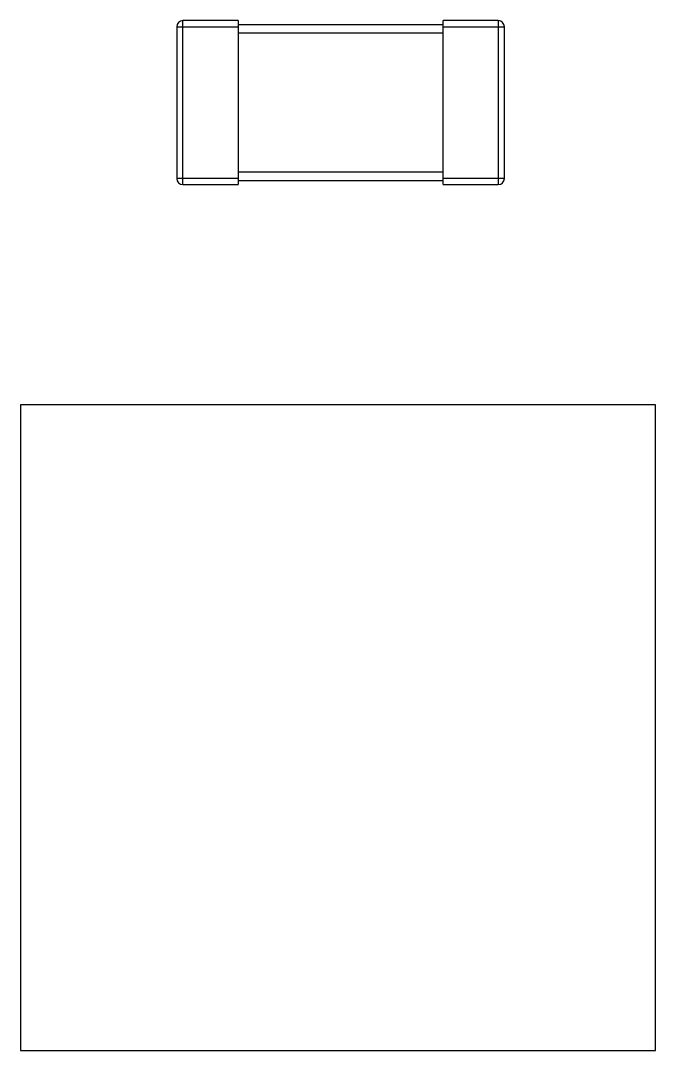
# Model space of a CAD drawing. Header units: millimetres. Extents: x 573 to 698, y 194 to 280.
# Drawn here: x 641.06 to 644.16, y 256.98 to 262.01 of the extents above; entities that cross this region are included whole.
import ezdxf

# ---------------------------------------------------------------- set-up
doc = ezdxf.new("R2010")
doc.units = ezdxf.units.MM
doc.header["$LTSCALE"] = 30.734
doc.layers.get('0').update_dxf_attribs({"linetype": 'CONTINUOUS'})

msp = doc.modelspace()

# ---------------------------------------------------------------- linework, layer by layer
at = {"color": 7, "linetype": 'Continuous'}
for p, q in [((641.8238, 261.9758), (641.8238, 261.2358)), ((641.8238, 261.9758), (642.1238, 261.9758)), ((641.8538, 261.2058), (641.8538, 262.0058)), ((642.1238, 262.0058), (641.8538, 262.0058)), ((642.1238, 262.0058), (642.1238, 261.2058)), ((643.1238, 261.9858), (642.1238, 261.9858)), ((643.1238, 261.2058), (643.1238, 262.0058)), ((643.3938, 262.0058), (643.1238, 262.0058)), ((643.1238, 261.9758), (643.4238, 261.9758)), ((643.3938, 262.0058), (643.3938, 261.2058)), ((643.4238, 261.2358), (643.4238, 261.9758)), ((642.1238, 261.9458), (643.1238, 261.9458)), ((643.1238, 261.2658), (642.1238, 261.2658)), ((642.1238, 261.2358), (641.8238, 261.2358)), ((641.8538, 261.2058), (642.1238, 261.2058)), ((642.1238, 261.2258), (643.1238, 261.2258)), ((643.4238, 261.2358), (643.1238, 261.2358)), ((643.1238, 261.2058), (643.3938, 261.2058)), ((641.061, 260.1307), (641.061, 256.9807)), ((644.161, 260.1307), (641.061, 260.1307)), ((644.161, 256.9807), (644.161, 260.1307)), ((641.061, 256.9807), (644.161, 256.9807))]:
    msp.add_line(p, q, dxfattribs=at)
for centre, start, end in [((641.8538, 261.9758), 90, 180), ((643.3938, 261.9758), 0, 90), ((641.8538, 261.2358), 180, 270), ((643.3938, 261.2358), 270, 0)]:
    msp.add_arc(centre, 0.03, start, end, dxfattribs=at)

doc.saveas('drawing.dxf')
